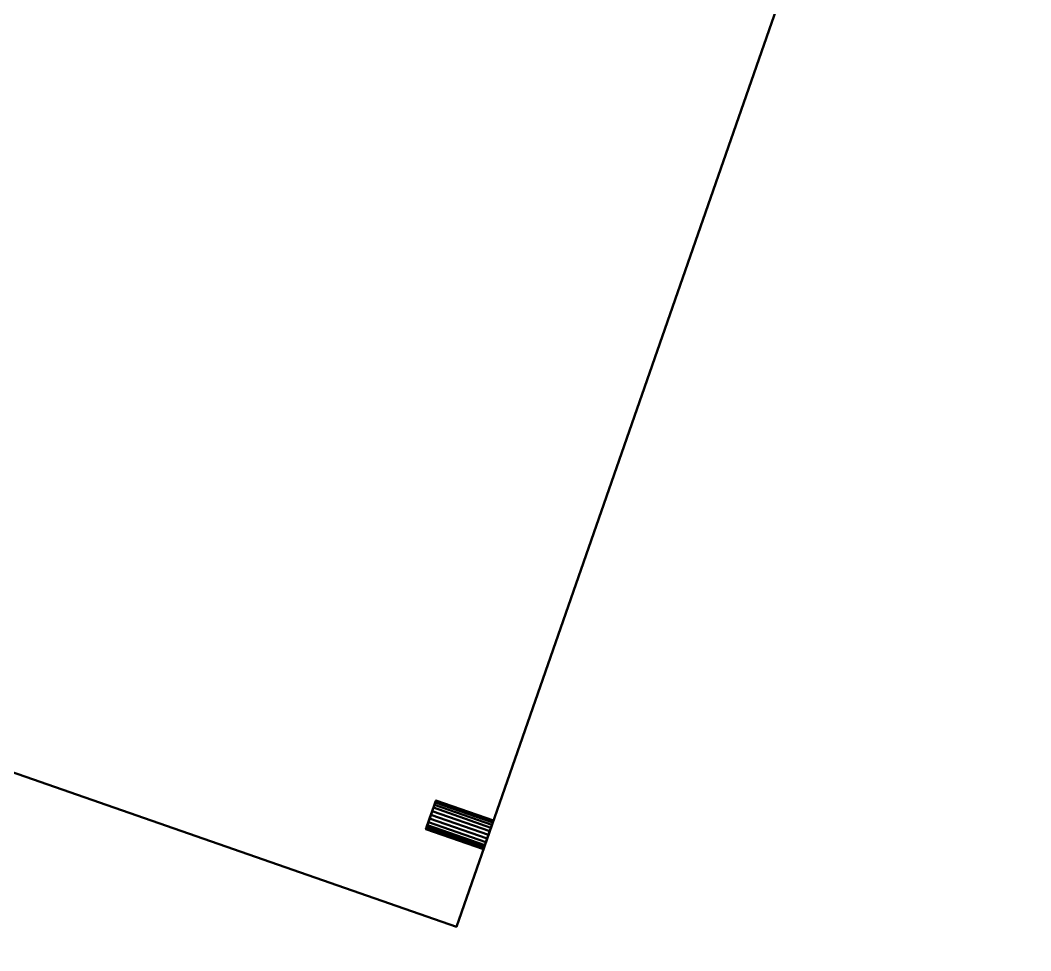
# Model space of a CAD drawing. Header units: inches. Extents: x -1654 to 1344, y -1538 to 36.
# Drawn here: x -412.41 to -395.8, y -190.26 to -174.96 of the extents above; entities that cross this region are included whole.
import ezdxf

# ---------------------------------------------------------------- set-up
doc = ezdxf.new("R2010")
doc.units = ezdxf.units.IN
doc.header["$MEASUREMENT"] = 0
for name, color, linetype, lineweight in [('M-EQPT', 2, 'Continuous', 50), ('M-HVAC-DUCT-RA', 1, 'Continuous', 50), ('M-HVAC-DUCT-SA', 1, 'Continuous', 50)]:
    doc.layers.add(name, color=color, linetype=linetype, lineweight=lineweight)

# ---------------------------------------------------------------- blocks, each defined once
blk = doc.blocks.new('Heat Pump - Horizontal - Water Source - Heat Pump 5 Ton Horizontal-844844-_3D_')
at = {"layer": 'M-EQPT'}
mesh = blk.add_polyface(dxfattribs=at)
corners = [(35.6, -12.699, 10.65), (35.6, 12.699, 10.65), (-35.6, 12.699, 10.65), (-35.6, -12.699, 10.65)]
mesh.append_faces([[corners[k] for k in face] for face in [(3, 0, 1, 2)]])
mesh = blk.add_polyface(dxfattribs=at)
corners = [(35.6, -12.699, -10.65), (-35.6, -12.699, -10.65), (-35.6, 12.699, -10.65), (35.6, 12.699, -10.65)]
mesh.append_faces([[corners[k] for k in face] for face in [(2, 3, 0, 1)]])
mesh = blk.add_polyface(dxfattribs=at)
corners = [(35.6, 12.699, 10.65), (35.6, -12.699, 10.65), (35.6, -12.699, -10.65), (35.6, 12.699, -10.65)]
mesh.append_faces([[corners[k] for k in face] for face in [(0, 1, 2, 3)]])
mesh = blk.add_polyface(dxfattribs=at)
corners = [(34.6, -11.349, 3.969), (34.6, -11.341, 4.034), (34.6, -11.316, 4.094), (34.6, -11.276, 4.146), (34.6, -11.224, 4.186), (34.6, -11.164, 4.211), (34.6, -11.099, 4.219), (34.6, -11.035, 4.211), (34.6, -10.974, 4.186), (34.6, -10.922, 4.146), (34.6, -10.883, 4.094), (34.6, -10.858, 4.034), (34.6, -10.849, 3.969), (34.6, -10.858, 3.905), (34.6, -10.883, 3.844), (34.6, -10.922, 3.793), (34.6, -10.974, 3.753), (34.6, -11.035, 3.728), (34.6, -11.099, 3.719), (34.6, -11.164, 3.728), (34.6, -11.224, 3.753), (34.6, -11.276, 3.793), (34.6, -11.316, 3.844), (34.6, -11.341, 3.905)]
mesh.append_faces([[corners[k] for k in face] for face in [(9, 7, 8), (6, 3, 4, 5), (13, 10, 11, 12), (16, 14, 15)]], dxfattribs={"vtx0": -1})
mesh.append_faces([[corners[k] for k in face] for face in [(22, 18, 21)]], dxfattribs={"vtx0": -1, "vtx1": -1})
mesh.append_faces([[corners[k] for k in face] for face in [(10, 13, 7, 9)]], dxfattribs={"vtx0": -1, "vtx1": -1, "vtx2": -1})
mesh.append_faces([[corners[k] for k in face] for face in [(22, 7, 13, 18)]], dxfattribs={"vtx0": -1, "vtx1": -1, "vtx2": -1, "vtx3": -1})
mesh.append_faces([[corners[k] for k in face] for face in [(3, 6, 7, 22)]], dxfattribs={"vtx0": -1, "vtx2": -1, "vtx3": -1})
mesh.append_faces([[corners[k] for k in face] for face in [(17, 18, 16)]], dxfattribs={"vtx1": -1})
mesh.append_faces([[corners[k] for k in face] for face in [(13, 14, 16, 18)]], dxfattribs={"vtx1": -1, "vtx2": -1, "vtx3": -1})
mesh.append_faces([[corners[k] for k in face] for face in [(23, 0, 1, 22), (19, 20, 21, 18)]], dxfattribs={"vtx2": -1})
mesh.append_faces([[corners[k] for k in face] for face in [(1, 2, 3, 22)]], dxfattribs={"vtx2": -1, "vtx3": -1})
mesh = blk.add_polyface(dxfattribs=at)
corners = [(35.6, -10.849, 3.969), (35.6, -10.858, 3.905), (35.6, -10.883, 3.844), (35.6, -10.922, 3.793), (35.6, -10.974, 3.753), (35.6, -11.035, 3.728), (35.6, -11.099, 3.719), (35.6, -11.164, 3.728), (35.6, -11.224, 3.753), (35.6, -11.276, 3.793), (35.6, -11.316, 3.844), (35.6, -11.341, 3.905), (35.6, -11.349, 3.969), (34.6, -11.349, 3.969), (34.6, -11.341, 3.905), (34.6, -11.316, 3.844), (34.6, -11.276, 3.793), (34.6, -11.224, 3.753), (34.6, -11.164, 3.728), (34.6, -11.099, 3.719), (34.6, -11.035, 3.728), (34.6, -10.974, 3.753), (34.6, -10.922, 3.793), (34.6, -10.883, 3.844), (34.6, -10.858, 3.905), (34.6, -10.849, 3.969)]
mesh.append_faces([[corners[k] for k in face] for face in [(13, 14, 11, 12), (0, 1, 24, 25)]], dxfattribs={"vtx1": -1})
mesh.append_faces([[corners[k] for k in face] for face in [(14, 15, 10, 11), (16, 17, 8, 9), (15, 16, 9, 10), (17, 18, 7, 8), (6, 7, 18, 19), (19, 20, 5, 6), (20, 21, 4, 5), (22, 23, 2, 3), (21, 22, 3, 4), (23, 24, 1, 2)]], dxfattribs={"vtx1": -1, "vtx3": -1})
mesh = blk.add_polyface(dxfattribs=at)
corners = [(35.6, -11.349, 3.969), (35.6, -11.341, 4.034), (35.6, -11.316, 4.094), (35.6, -11.276, 4.146), (35.6, -11.224, 4.186), (35.6, -11.164, 4.211), (35.6, -11.099, 4.219), (35.6, -11.035, 4.211), (35.6, -10.974, 4.186), (35.6, -10.922, 4.146), (35.6, -10.883, 4.094), (35.6, -10.858, 4.034), (35.6, -10.849, 3.969), (34.6, -10.849, 3.969), (34.6, -10.858, 4.034), (34.6, -10.883, 4.094), (34.6, -10.922, 4.146), (34.6, -10.974, 4.186), (34.6, -11.035, 4.211), (34.6, -11.099, 4.219), (34.6, -11.164, 4.211), (34.6, -11.224, 4.186), (34.6, -11.276, 4.146), (34.6, -11.316, 4.094), (34.6, -11.341, 4.034), (34.6, -11.349, 3.969)]
mesh.append_faces([[corners[k] for k in face] for face in [(13, 14, 11, 12), (0, 1, 24, 25)]], dxfattribs={"vtx1": -1})
mesh.append_faces([[corners[k] for k in face] for face in [(14, 15, 10, 11), (16, 17, 8, 9), (15, 16, 9, 10), (17, 18, 7, 8), (6, 7, 18, 19), (19, 20, 5, 6), (20, 21, 4, 5), (22, 23, 2, 3), (21, 22, 3, 4), (23, 24, 1, 2)]], dxfattribs={"vtx1": -1, "vtx3": -1})
mesh = blk.add_polyface(dxfattribs=at)
corners = [(34.6, -11.349, 8.033), (34.6, -11.341, 8.098), (34.6, -11.316, 8.158), (34.6, -11.276, 8.21), (34.6, -11.224, 8.25), (34.6, -11.164, 8.275), (34.6, -11.099, 8.283), (34.6, -11.035, 8.275), (34.6, -10.974, 8.25), (34.6, -10.922, 8.21), (34.6, -10.883, 8.158), (34.6, -10.858, 8.098), (34.6, -10.849, 8.033), (34.6, -10.858, 7.969), (34.6, -10.883, 7.908), (34.6, -10.922, 7.857), (34.6, -10.974, 7.817), (34.6, -11.035, 7.792), (34.6, -11.099, 7.783), (34.6, -11.164, 7.792), (34.6, -11.224, 7.817), (34.6, -11.276, 7.857), (34.6, -11.316, 7.908), (34.6, -11.341, 7.969)]
mesh.append_faces([[corners[k] for k in face] for face in [(10, 8, 9), (13, 10, 11, 12), (16, 14, 15), (19, 17, 18)]], dxfattribs={"vtx0": -1})
mesh.append_faces([[corners[k] for k in face] for face in [(4, 10, 13, 3)]], dxfattribs={"vtx0": -1, "vtx1": -1, "vtx2": -1})
mesh.append_faces([[corners[k] for k in face] for face in [(16, 3, 13, 14), (21, 3, 16, 17)]], dxfattribs={"vtx0": -1, "vtx1": -1, "vtx3": -1})
mesh.append_faces([[corners[k] for k in face] for face in [(23, 0, 3, 22), (21, 22, 3)]], dxfattribs={"vtx1": -1, "vtx2": -1})
mesh.append_faces([[corners[k] for k in face] for face in [(7, 8, 10, 4)]], dxfattribs={"vtx1": -1, "vtx2": -1, "vtx3": -1})
mesh.append_faces([[corners[k] for k in face] for face in [(5, 6, 7, 4), (1, 2, 3, 0)]], dxfattribs={"vtx2": -1})
mesh.append_faces([[corners[k] for k in face] for face in [(19, 20, 21, 17)]], dxfattribs={"vtx2": -1, "vtx3": -1})
mesh = blk.add_polyface(dxfattribs=at)
corners = [(35.6, -10.849, 8.033), (35.6, -10.858, 7.969), (35.6, -10.883, 7.908), (35.6, -10.922, 7.857), (35.6, -10.974, 7.817), (35.6, -11.035, 7.792), (35.6, -11.099, 7.783), (35.6, -11.164, 7.792), (35.6, -11.224, 7.817), (35.6, -11.276, 7.857), (35.6, -11.316, 7.908), (35.6, -11.341, 7.969), (35.6, -11.349, 8.033), (34.6, -11.349, 8.033), (34.6, -11.341, 7.969), (34.6, -11.316, 7.908), (34.6, -11.276, 7.857), (34.6, -11.224, 7.817), (34.6, -11.164, 7.792), (34.6, -11.099, 7.783), (34.6, -11.035, 7.792), (34.6, -10.974, 7.817), (34.6, -10.922, 7.857), (34.6, -10.883, 7.908), (34.6, -10.858, 7.969), (34.6, -10.849, 8.033)]
mesh.append_faces([[corners[k] for k in face] for face in [(13, 14, 11, 12), (0, 1, 24, 25)]], dxfattribs={"vtx1": -1})
mesh.append_faces([[corners[k] for k in face] for face in [(14, 15, 10, 11), (16, 17, 8, 9), (15, 16, 9, 10), (17, 18, 7, 8), (6, 7, 18, 19), (19, 20, 5, 6), (20, 21, 4, 5), (22, 23, 2, 3), (21, 22, 3, 4), (23, 24, 1, 2)]], dxfattribs={"vtx1": -1, "vtx3": -1})
mesh = blk.add_polyface(dxfattribs=at)
corners = [(35.6, -11.349, 8.033), (35.6, -11.341, 8.098), (35.6, -11.316, 8.158), (35.6, -11.276, 8.21), (35.6, -11.224, 8.25), (35.6, -11.164, 8.275), (35.6, -11.099, 8.283), (35.6, -11.035, 8.275), (35.6, -10.974, 8.25), (35.6, -10.922, 8.21), (35.6, -10.883, 8.158), (35.6, -10.858, 8.098), (35.6, -10.849, 8.033), (34.6, -10.849, 8.033), (34.6, -10.858, 8.098), (34.6, -10.883, 8.158), (34.6, -10.922, 8.21), (34.6, -10.974, 8.25), (34.6, -11.035, 8.275), (34.6, -11.099, 8.283), (34.6, -11.164, 8.275), (34.6, -11.224, 8.25), (34.6, -11.276, 8.21), (34.6, -11.316, 8.158), (34.6, -11.341, 8.098), (34.6, -11.349, 8.033)]
mesh.append_faces([[corners[k] for k in face] for face in [(13, 14, 11, 12), (0, 1, 24, 25)]], dxfattribs={"vtx1": -1})
mesh.append_faces([[corners[k] for k in face] for face in [(14, 15, 10, 11), (16, 17, 8, 9), (15, 16, 9, 10), (17, 18, 7, 8), (6, 7, 18, 19), (19, 20, 5, 6), (20, 21, 4, 5), (22, 23, 2, 3), (21, 22, 3, 4), (23, 24, 1, 2)]], dxfattribs={"vtx1": -1, "vtx3": -1})
mesh = blk.add_polyface(dxfattribs=at)
corners = [(35.6, -11.349, 3.969), (35.6, -11.341, 3.905), (35.6, -11.316, 3.844), (35.6, -11.276, 3.793), (35.6, -11.224, 3.753), (35.6, -11.164, 3.728), (35.6, -11.099, 3.719), (35.6, -11.035, 3.728), (35.6, -10.974, 3.753), (35.6, -10.922, 3.793), (35.6, -10.883, 3.844), (35.6, -10.858, 3.905), (35.6, -10.849, 3.969), (35.6, -10.858, 4.034), (35.6, -10.883, 4.094), (35.6, -10.922, 4.146), (35.6, -10.974, 4.186), (35.6, -11.035, 4.211), (35.6, -11.099, 4.219), (35.6, -11.164, 4.211), (35.6, -11.224, 4.186), (35.6, -11.276, 4.146), (35.6, -11.316, 4.094), (35.6, -11.341, 4.034)]
mesh.append_faces([[corners[k] for k in face] for face in [(17, 14, 15, 16), (23, 21, 22)]], dxfattribs={"vtx0": -1})
mesh.append_faces([[corners[k] for k in face] for face in [(17, 2, 11, 14)]], dxfattribs={"vtx0": -1, "vtx1": -1, "vtx2": -1, "vtx3": -1})
mesh.append_faces([[corners[k] for k in face] for face in [(21, 17, 18, 20)]], dxfattribs={"vtx0": -1, "vtx2": -1})
mesh.append_faces([[corners[k] for k in face] for face in [(21, 1, 2, 17)]], dxfattribs={"vtx0": -1, "vtx2": -1, "vtx3": -1})
mesh.append_faces([[corners[k] for k in face] for face in [(2, 3, 6, 11)]], dxfattribs={"vtx1": -1, "vtx2": -1, "vtx3": -1})
mesh.append_faces([[corners[k] for k in face] for face in [(18, 19, 20)]], dxfattribs={"vtx2": -1})
mesh.append_faces([[corners[k] for k in face] for face in [(6, 7, 8, 11), (23, 0, 1, 21)]], dxfattribs={"vtx2": -1, "vtx3": -1})
mesh.append_faces([[corners[k] for k in face] for face in [(8, 9, 10, 11), (3, 4, 5, 6), (11, 12, 13, 14)]], dxfattribs={"vtx3": -1})
mesh = blk.add_polyface(dxfattribs=at)
corners = [(35.6, -11.349, 8.033), (35.6, -11.341, 7.969), (35.6, -11.316, 7.908), (35.6, -11.276, 7.857), (35.6, -11.224, 7.817), (35.6, -11.164, 7.792), (35.6, -11.099, 7.783), (35.6, -11.035, 7.792), (35.6, -10.974, 7.817), (35.6, -10.922, 7.857), (35.6, -10.883, 7.908), (35.6, -10.858, 7.969), (35.6, -10.849, 8.033), (35.6, -10.858, 8.098), (35.6, -10.883, 8.158), (35.6, -10.922, 8.21), (35.6, -10.974, 8.25), (35.6, -11.035, 8.275), (35.6, -11.099, 8.283), (35.6, -11.164, 8.275), (35.6, -11.224, 8.25), (35.6, -11.276, 8.21), (35.6, -11.316, 8.158), (35.6, -11.341, 8.098)]
mesh.append_faces([[corners[k] for k in face] for face in [(21, 8, 11, 20)]], dxfattribs={"vtx0": -1, "vtx1": -1, "vtx2": -1})
mesh.append_faces([[corners[k] for k in face] for face in [(20, 11, 14, 17)]], dxfattribs={"vtx0": -1, "vtx1": -1, "vtx2": -1, "vtx3": -1})
mesh.append_faces([[corners[k] for k in face] for face in [(21, 0, 1)]], dxfattribs={"vtx0": -1, "vtx2": -1})
mesh.append_faces([[corners[k] for k in face] for face in [(3, 7, 8, 21)]], dxfattribs={"vtx0": -1, "vtx2": -1, "vtx3": -1})
mesh.append_faces([[corners[k] for k in face] for face in [(2, 3, 21, 1)]], dxfattribs={"vtx1": -1, "vtx2": -1})
mesh.append_faces([[corners[k] for k in face] for face in [(5, 6, 7)]], dxfattribs={"vtx2": -1})
mesh.append_faces([[corners[k] for k in face] for face in [(3, 4, 5, 7)]], dxfattribs={"vtx2": -1, "vtx3": -1})
mesh.append_faces([[corners[k] for k in face] for face in [(8, 9, 10, 11), (11, 12, 13, 14), (14, 15, 16, 17), (17, 18, 19, 20), (21, 22, 23, 0)]], dxfattribs={"vtx3": -1})
mesh = blk.add_polyface(dxfattribs=at)
corners = [(35.6, -12.699, 10.65), (-35.6, -12.699, 10.65), (-35.6, -12.699, -10.65), (35.6, -12.699, -10.65)]
mesh.append_faces([[corners[k] for k in face] for face in [(0, 1, 2, 3)]])

msp = doc.modelspace()

# ---------------------------------------------------------------- block references
at = {"layer": 'M-EQPT', "rotation": 340.7901312840834}
msp.add_blockref('Heat Pump - Horizontal - Water Source - Heat Pump 5 Ton Horizontal-844844-_3D_', (-434.679, -166.162, 1350), dxfattribs=at)

# ---------------------------------------------------------------- meshes
at = {"layer": 'M-HVAC-DUCT-RA', "color": 8}
mesh = msp.add_polyface(dxfattribs=at)
corners = [(3.555, -377.31, 1321), (4.061, -375.57, 1320.761), (4.532, -373.949, 1320.062), (4.937, -372.557, 1318.95), (5.247, -371.489, 1317.5), (5.442, -370.817, 1315.812), (5.509, -370.588, 1314), (-689.709, -168.479, 1314), (-689.775, -168.708, 1315.812), (-689.971, -169.38, 1317.5), (-690.281, -170.448, 1318.95), (-690.686, -171.84, 1320.062), (-691.157, -173.461, 1320.761), (-691.663, -175.201, 1321)]
mesh.append_faces([[corners[k] for k in face] for face in [(8, 9, 4, 5), (3, 4, 9, 10), (11, 12, 1, 2), (2, 3, 10, 11)]], dxfattribs={"vtx1": -1, "vtx3": -1, "color": 8})
mesh.append_faces([[corners[k] for k in face] for face in [(6, 7, 8, 5)]], dxfattribs={"vtx2": -1, "color": 8})
mesh.append_faces([[corners[k] for k in face] for face in [(12, 13, 0, 1)]], dxfattribs={"vtx3": -1, "color": 8})
mesh = msp.add_polyface(dxfattribs=at)
corners = [(5.509, -370.588, 1314), (5.442, -370.817, 1312.188), (5.247, -371.489, 1310.5), (4.937, -372.557, 1309.05), (4.532, -373.949, 1307.938), (4.061, -375.57, 1307.239), (3.555, -377.31, 1307), (-691.663, -175.201, 1307), (-691.157, -173.461, 1307.239), (-690.686, -171.84, 1307.938), (-690.281, -170.448, 1309.05), (-689.971, -169.38, 1310.5), (-689.775, -168.708, 1312.188), (-689.709, -168.479, 1314)]
mesh.append_faces([[corners[k] for k in face] for face in [(7, 8, 5, 6)]], dxfattribs={"vtx1": -1, "color": 8})
mesh.append_faces([[corners[k] for k in face] for face in [(8, 9, 4, 5), (3, 4, 9, 10), (11, 12, 1, 2), (2, 3, 10, 11)]], dxfattribs={"vtx1": -1, "vtx3": -1, "color": 8})
mesh.append_faces([[corners[k] for k in face] for face in [(12, 13, 0, 1)]], dxfattribs={"vtx3": -1, "color": 8})
mesh = msp.add_polyface(dxfattribs=at)
corners = [(1.601, -384.032, 1314), (1.667, -383.803, 1315.812), (1.863, -383.131, 1317.5), (2.173, -382.063, 1318.95), (2.578, -380.671, 1320.062), (3.049, -379.05, 1320.761), (3.555, -377.31, 1321), (-691.663, -175.201, 1321), (-692.169, -176.94, 1320.761), (-692.64, -178.562, 1320.062), (-693.045, -179.954, 1318.95), (-693.355, -181.022, 1317.5), (-693.55, -181.693, 1315.812), (-693.617, -181.922, 1314)]
mesh.append_faces([[corners[k] for k in face] for face in [(7, 8, 5, 6)]], dxfattribs={"vtx1": -1, "color": 8})
mesh.append_faces([[corners[k] for k in face] for face in [(8, 9, 4, 5), (3, 4, 9, 10), (11, 12, 1, 2), (2, 3, 10, 11)]], dxfattribs={"vtx1": -1, "vtx3": -1, "color": 8})
mesh.append_faces([[corners[k] for k in face] for face in [(12, 13, 0, 1)]], dxfattribs={"vtx3": -1, "color": 8})
mesh = msp.add_polyface(dxfattribs=at)
corners = [(3.555, -377.31, 1307), (3.049, -379.05, 1307.239), (2.578, -380.671, 1307.938), (2.173, -382.063, 1309.05), (1.863, -383.131, 1310.5), (1.667, -383.803, 1312.188), (1.601, -384.032, 1314), (-693.617, -181.922, 1314), (-693.55, -181.693, 1312.188), (-693.355, -181.022, 1310.5), (-693.045, -179.954, 1309.05), (-692.64, -178.562, 1307.938), (-692.169, -176.94, 1307.239), (-691.663, -175.201, 1307)]
mesh.append_faces([[corners[k] for k in face] for face in [(7, 8, 5, 6)]], dxfattribs={"vtx1": -1, "color": 8})
mesh.append_faces([[corners[k] for k in face] for face in [(8, 9, 4, 5), (3, 4, 9, 10), (11, 12, 1, 2), (2, 3, 10, 11)]], dxfattribs={"vtx1": -1, "vtx3": -1, "color": 8})
mesh.append_faces([[corners[k] for k in face] for face in [(12, 13, 0, 1)]], dxfattribs={"vtx3": -1, "color": 8})
at = {"layer": 'M-HVAC-DUCT-SA', "color": 8}
mesh = msp.add_polyface(dxfattribs=at)
corners = [(217.678, -463.725, 1340), (218.175, -462.016, 1339.799), (218.647, -460.392, 1339.208), (219.07, -458.936, 1338.255), (219.424, -457.719, 1336.988), (219.69, -456.804, 1335.471), (219.855, -456.236, 1333.78), (219.911, -456.043, 1332), (-798.8, -159.89, 1332), (-798.856, -160.083, 1333.78), (-799.021, -160.651, 1335.471), (-799.287, -161.566, 1336.988), (-799.641, -162.783, 1338.255), (-800.065, -164.239, 1339.208), (-800.537, -165.863, 1339.799), (-801.034, -167.572, 1340)]
mesh.append_faces([[corners[k] for k in face] for face in [(9, 10, 5, 6), (10, 11, 4, 5), (3, 4, 11, 12), (12, 13, 2, 3), (13, 14, 1, 2)]], dxfattribs={"vtx1": -1, "vtx3": -1, "color": 8})
mesh.append_faces([[corners[k] for k in face] for face in [(7, 8, 9, 6)]], dxfattribs={"vtx2": -1, "color": 8})
mesh.append_faces([[corners[k] for k in face] for face in [(14, 15, 0, 1)]], dxfattribs={"vtx3": -1, "color": 8})
mesh = msp.add_polyface(dxfattribs=at)
corners = [(219.911, -456.043, 1332), (219.855, -456.236, 1330.22), (219.69, -456.804, 1328.529), (219.424, -457.719, 1327.012), (219.07, -458.936, 1325.745), (218.647, -460.392, 1324.792), (218.175, -462.016, 1324.201), (217.678, -463.725, 1324), (-801.034, -167.572, 1324), (-800.537, -165.863, 1324.201), (-800.065, -164.239, 1324.792), (-799.641, -162.783, 1325.745), (-799.287, -161.566, 1327.012), (-799.021, -160.651, 1328.529), (-798.856, -160.083, 1330.22), (-798.8, -159.89, 1332)]
mesh.append_faces([[corners[k] for k in face] for face in [(8, 9, 6, 7)]], dxfattribs={"vtx1": -1, "color": 8})
mesh.append_faces([[corners[k] for k in face] for face in [(9, 10, 5, 6), (10, 11, 4, 5), (3, 4, 11, 12), (12, 13, 2, 3), (13, 14, 1, 2)]], dxfattribs={"vtx1": -1, "vtx3": -1, "color": 8})
mesh.append_faces([[corners[k] for k in face] for face in [(14, 15, 0, 1)]], dxfattribs={"vtx3": -1, "color": 8})
mesh = msp.add_polyface(dxfattribs=at)
corners = [(215.444, -471.407, 1332), (215.5, -471.215, 1333.78), (215.666, -470.647, 1335.471), (215.932, -469.731, 1336.988), (216.285, -468.515, 1338.255), (216.709, -467.059, 1339.208), (217.181, -465.435, 1339.799), (217.678, -463.725, 1340), (-801.034, -167.572, 1340), (-801.53, -169.282, 1339.799), (-802.002, -170.905, 1339.208), (-802.426, -172.362, 1338.255), (-802.78, -173.578, 1336.988), (-803.046, -174.493, 1335.471), (-803.211, -175.062, 1333.78), (-803.267, -175.254, 1332)]
mesh.append_faces([[corners[k] for k in face] for face in [(8, 9, 6, 7)]], dxfattribs={"vtx1": -1, "color": 8})
mesh.append_faces([[corners[k] for k in face] for face in [(9, 10, 5, 6), (10, 11, 4, 5), (3, 4, 11, 12), (12, 13, 2, 3), (13, 14, 1, 2)]], dxfattribs={"vtx1": -1, "vtx3": -1, "color": 8})
mesh.append_faces([[corners[k] for k in face] for face in [(14, 15, 0, 1)]], dxfattribs={"vtx3": -1, "color": 8})
mesh = msp.add_polyface(dxfattribs=at)
corners = [(217.678, -463.725, 1324), (217.181, -465.435, 1324.201), (216.709, -467.059, 1324.792), (216.285, -468.515, 1325.745), (215.932, -469.731, 1327.012), (215.666, -470.647, 1328.529), (215.5, -471.215, 1330.22), (215.444, -471.407, 1332), (-803.267, -175.254, 1332), (-803.211, -175.062, 1330.22), (-803.046, -174.493, 1328.529), (-802.78, -173.578, 1327.012), (-802.426, -172.362, 1325.745), (-802.002, -170.905, 1324.792), (-801.53, -169.282, 1324.201), (-801.034, -167.572, 1324)]
mesh.append_faces([[corners[k] for k in face] for face in [(8, 9, 6, 7)]], dxfattribs={"vtx1": -1, "color": 8})
mesh.append_faces([[corners[k] for k in face] for face in [(9, 10, 5, 6), (10, 11, 4, 5), (3, 4, 11, 12), (12, 13, 2, 3), (13, 14, 1, 2)]], dxfattribs={"vtx1": -1, "vtx3": -1, "color": 8})
mesh.append_faces([[corners[k] for k in face] for face in [(14, 15, 0, 1)]], dxfattribs={"vtx3": -1, "color": 8})

doc.saveas('drawing.dxf')
